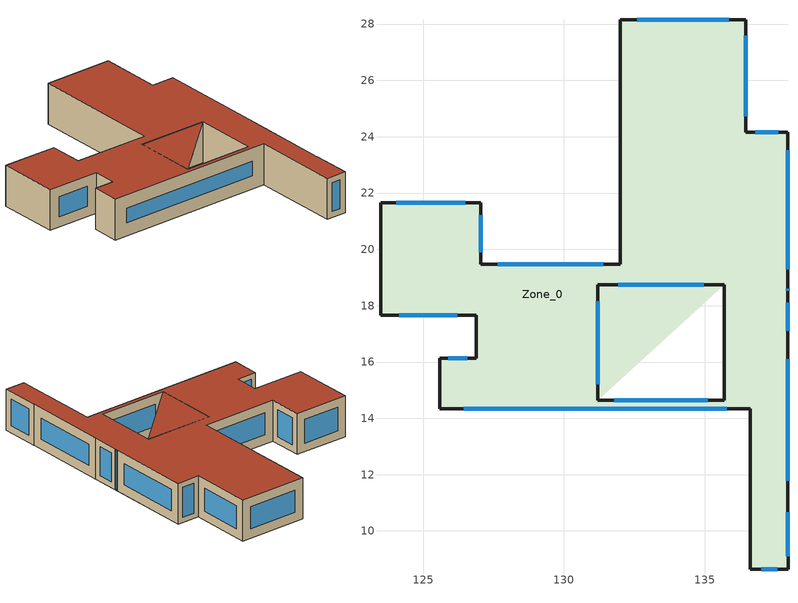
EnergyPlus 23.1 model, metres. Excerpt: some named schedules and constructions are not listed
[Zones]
Zone_0
 floor outside (90.1-2019 Nonresidential CZ 0 Exterior Floor (Mass)): 137.96,8.64 136.62,8.64 136.62,14.34 135.7,14.34 135.7,14.63 131.19,14.63 135.7,18.74 135.7,14.34 125.59,14.34 125.59,16.13 126.88,16.13 126.88,17.65 123.49,17.65 123.49,21.66 127.04,21.66 127.04,19.46 132.01,19.46 132.01,28.15 136.45,28.15 136.46,24.15 137.95,24.15 137.95,16.72 137.94,16.72 137.94,11.14 137.95,11.14 z12.64
 wall outside (90.1-2019 Nonresidential CZ 0 Exterior Wall (Mass)): 137.94,11.14 137.94,16.72 / 137.95,16.72 137.95,18.48 137.95,18.66 137.95,24.15 136.46,24.15 136.45,28.15 132.01,28.15 132.01,19.46 127.04,19.46 127.04,21.66 123.49,21.66 123.49,17.65 126.88,17.65 126.88,16.13 125.59,16.13 125.59,14.34 136.62,14.34 136.62,8.64 137.96,8.64 137.95,11.14 / 131.19,18.74 135.7,18.74 135.7,14.63 131.19,14.63 131.19,18.74 z12.64:15.26
 window (DoublePaneClr): 137.96,9.11 137.95,10.67 z13.11:14.79; 137.94,11.78 137.94,16.09 z13.28:14.63; 137.95,17.11 137.95,18.1 / 137.01,8.64 137.57,8.64 z13.03:14.88; 137.95,18.53 137.95,18.61 z12.69:15.21; 137.95,19.29 137.95,23.52 z13.27:14.63; 137.61,24.15 136.8,24.15 z12.99:14.92; 136.45,24.73 136.45,27.58 z13.22:14.69; 135.86,28.15 132.6,28.15 / 135.1,14.63 131.79,14.63 z13.24:14.67; 131.39,19.46 127.65,19.46 z13.26:14.65; 127.04,19.9 127.04,21.22 z13.08:14.83; 126.49,21.66 124.04,21.66 z13.19:14.71; 124.15,17.65 126.22,17.65 z13.31:14.6; 126.58,16.13 125.9,16.13 z12.95:14.95; 126.44,14.34 135.78,14.34 z13.49:14.42; 131.92,18.74 134.97,18.74 z13.37:14.53; 131.19,15.21 131.19,18.16 z13.22:14.68
 roof outside (90.1-2019 Nonresidential CZ 0 Exterior Roof (Mass)): 137.96,8.64 137.95,11.14 137.94,11.14 137.94,16.72 137.95,16.72 137.95,24.15 136.46,24.15 136.45,28.15 132.01,28.15 132.01,19.46 127.04,19.46 127.04,21.66 123.49,21.66 123.49,17.65 126.88,17.65 126.88,16.13 125.59,16.13 125.59,14.34 131.19,14.34 131.19,14.63 135.7,14.63 135.7,18.74 131.19,14.63 131.19,14.34 136.62,14.34 136.62,8.64 z15.26
[Schedule:Day:Hourly]
75ec4b0a-24dc-4ac2-a103-f0e0a6c57565: Fraction, 1, 1, 1, 0, 0, 0, 1, 1, 1, 1, 1, 0, 0, 0, 0, 0, 0, 0, 1, 1, 1, 1, 1, 1
cf2e73bf-f1de-4712-8122-db40299147c0: Fraction, 1, 1, 1, 0, 0, 0, 1, 1, 1, 1, 0, 0, 0, 0, 0, 0, 0, 0, 0, 1, 1, 1, 1, 1
abb29aed-495a-4705-91f1-3a8a4e6eaa33: Fraction, 1, 1, 1, 1, 1, 0, 0, 1, 1, 1, 1, 1, 1, 1, 1, 1, 1, 1, 1, 1, 1, 1, 1, 1
12baeba1-0667-4454-9826-5bab16f5419d: Fraction, 1, 1, 1, 1, 1, 1, 1, 1, 1, 1, 1, 1, 0, 1, 0, 0, 0, 0, 1, 1, 1, 1, 1, 1
17a6f6de-60d5-407a-b38c-222811e372f2: Fraction, 1, 1, 1, 1, 1, 0, 0, 0, 1, 1, 1, 0, 0, 0, 0, 0, 1, 1, 1, 1, 1, 1, 1, 1
839f8ba5-6ea3-4700-b89f-c7b4204c58a8: Fraction, 1, 1, 1, 1, 1, 1, 1, 1, 1, 0, 1, 0, 0, 0, 1, 0, 1, 1, 1, 1, 1, 1, 1, 1
98e20fd5-ec77-4a29-ab28-b67d060ee3ae: Fraction, 1, 1, 1, 1, 0, 1, 0, 1, 1, 1, 0, 0, 0, 1, 0, 0, 0, 1, 1, 1, 0, 0, 0, 0
ad286d7e-cf2d-4cb6-850b-da9794831c3c: Fraction, 0, 0, 1, 1, 0, 0, 0, 0, 1, 1, 1, 1, 1, 1, 1, 1, 1, 1, 1, 1, 1, 1, 1, 1
2804bb82-cf93-4438-b717-2d0e743d5c3d: Fraction, 1, 1, 1, 1, 1, 0, 1, 0, 1, 1, 1, 0, 0, 0, 0, 0, 1, 1, 1, 0, 0, 0, 0, 0
f3711ebd-20ee-47a3-a120-ae99c3915cda: Fraction, 0, 0, 0, 1, 1, 0, 0, 0, 1, 1, 1, 1, 1, 1, 1, 1, 1, 1, 1, 1, 1, 1, 1, 1
f8552814-95fb-4faf-bf3e-4dc852836b2e: Fraction, 1, 1, 1, 1, 0, 1, 0, 0, 0, 1, 1, 1, 0, 1, 1, 1, 1, 1, 1, 1, 1, 1, 1, 1
ea193628-ee63-4e7d-a4ef-ba010a4590a8: Fraction, 1, 1, 1, 0, 1, 1, 1, 1, 1, 1, 1, 0, 0, 1, 0, 0, 1, 0, 1, 1, 1, 1, 1, 1
9ff5b696-66d5-46f9-911d-e197730c718c: Fraction, 1, 1, 1, 1, 1, 1, 1, 1, 1, 1, 1, 0, 0, 1, 1, 1, 1, 1, 1, 1, 1, 1, 1, 0
6386544d-eb41-4799-a931-655595351d69: Fraction, 0, 1, 0, 0, 0, 0, 0, 0, 1, 1, 1, 0, 0, 0, 0, 0, 1, 1, 1, 1, 1, 1, 1, 1
a68df781-c898-4715-82ee-9973033a5855: Fraction, 1, 0, 0, 0, 0, 0, 0, 0, 1, 1, 0, 1, 1, 1, 0, 1, 1, 1, 1, 1, 0, 0, 0, 0
d29e0949-a8fd-42c1-9b1f-2bcca3f55f47: Fraction, 0, 0, 0, 1, 0, 1, 1, 1, 1, 1, 1, 1, 0, 0, 0, 0, 1, 0, 1, 1, 1, 1, 1, 1
f9368dbf-2435-47ef-9207-f03126fc2f0d: Fraction, 1, 1, 1, 1, 1, 1, 0, 0, 1, 1, 1, 0, 0, 1, 1, 1, 1, 1, 1, 1, 1, 1, 1, 1
eee479db-0118-4deb-9d6b-929e90944d5c: Fraction, 1, 0, 0, 0, 0, 0, 1, 0, 0, 0, 0, 1, 1, 1, 1, 1, 1, 1, 1, 1, 1, 1, 1, 1
891d6362-1ea2-4d24-a009-0760a7f21d88: Fraction, 1, 1, 1, 0, 1, 0, 0, 1, 1, 1, 1, 0, 1, 0, 0, 0, 0, 0, 0, 1, 1, 1, 1, 1
3a91f24a-5f68-4922-9edd-508e48ccae29: Fraction, 1, 1, 1, 0, 0, 0, 1, 1, 1, 1, 1, 1, 0, 0, 0, 0, 1, 1, 1, 1, 1, 1, 1, 1
b0f97bc9-d42f-4552-b32d-09ce4b61c4b7: Fraction, 1, 0, 0, 0, 0, 1, 0, 0, 1, 1, 1, 0, 0, 0, 0, 0, 0, 0, 0, 1, 1, 1, 1, 1
513a59b9-3847-41fb-ae73-178a964f97f1: Fraction, 1, 1, 0, 0, 0, 1, 1, 0, 1, 1, 0, 0, 0, 0, 0, 0, 0, 0, 0, 0, 1, 1, 1, 1
11dce33a-7dde-4a94-8c0e-b8d0768890a9: Fraction, 1, 1, 1, 1, 1, 1, 1, 0, 1, 1, 0, 0, 0, 0, 0, 0, 1, 0, 0, 0, 0, 0, 1, 1
cc7916bc-db8c-4281-8e08-35af3ecc6f88: Fraction, 1, 1, 1, 1, 1, 1, 1, 1, 1, 0, 1, 0, 0, 0, 1, 1, 1, 1, 1, 1, 1, 1, 0, 0
353cba36-d3a3-4713-87cc-aa976bb6bc1b: Fraction, 0, 0, 0, 0, 0, 0, 0, 0, 0, 1, 0, 1, 1, 0, 1, 1, 1, 1, 1, 0, 1, 1, 1, 0
203f3650-2c39-47c1-b070-4d0d170db42a: Fraction, 0, 0, 0, 0, 0, 0, 0, 0, 1, 1, 1, 0, 0, 0, 1, 1, 0, 0, 1, 1, 1, 1, 1, 0
aa15c890-87b4-4e87-a6e1-f0855e0f8342: Fraction, 1, 1, 1, 1, 1, 1, 1, 1, 1, 1, 0, 1, 0, 0, 0, 1, 1, 1, 1, 1, 1, 1, 1, 1
463a59ec-8c1e-4717-b5b9-6d96e3aaf57c: Fraction, 1, 0, 0, 0, 0, 0, 0, 0, 0, 1, 0, 0, 0, 0, 0, 1, 1, 1, 1, 0, 1, 0, 0, 0
5e69269b-5af9-43bf-8c07-ad1c1ed0810b: Fraction, 1, 1, 1, 1, 0, 0, 0, 0, 0, 0, 0, 1, 1, 1, 1, 1, 1, 1, 0, 1, 1, 1, 1, 1
29320d22-cba8-4089-819f-c5d4d43fa96a: Fraction, 1, 0, 1, 1, 0, 1, 1, 0, 1, 1, 0, 0, 0, 1, 1, 0, 1, 1, 1, 1, 1, 1, 1, 1
adfe1933-65bc-4465-b5b6-b2480e6df779: Fraction, 1, 1, 1, 1, 0, 0, 0, 0, 1, 1, 0, 0, 1, 1, 1, 1, 1, 1, 1, 1, 1, 1, 1, 1
a1ae5c14-8bdd-4a1a-a4de-d8a3f16a8261: Fraction, 1, 1, 1, 1, 1, 0, 1, 1, 1, 0, 1, 0, 0, 0, 0, 0, 1, 1, 1, 1, 1, 1, 1, 0
239bfcbd-ae48-45dc-b1e7-1cf5ed21ce2c: Fraction, 0, 0, 0, 0, 0, 0, 0, 0, 1, 0, 0, 0, 0, 0, 0, 0, 1, 1, 1, 1, 1, 1, 1, 1
9fb9e60d-b04a-4eb7-ae36-549b63521ea5: Fraction, 1, 1, 1, 1, 1, 1, 1, 1, 1, 0, 0, 0, 0, 0, 0, 1, 1, 1, 1, 1, 1, 1, 1, 1
5d3e0aeb-8186-4e1e-8625-4d2b086647ab: Fraction, 1, 0, 1, 1, 0, 0, 0, 0, 1, 0, 0, 0, 0, 0, 0, 0, 0, 0, 1, 1, 1, 1, 1, 1
5cfce20f-4b5a-4f8f-9e99-0c27e035ead2: Fraction, 1, 1, 0, 0, 0, 0, 0, 0, 1, 1, 1, 1, 1, 0, 1, 0, 0, 1, 1, 1, 1, 1, 1, 1
5caf8a2b-c64f-4e8a-a123-57e636d6520d: Fraction, 1, 1, 0, 0, 0, 0, 0, 0, 0, 0, 1, 1, 1, 1, 1, 1, 1, 1, 1, 1, 0, 1, 1, 1
1d6c9646-011f-4b87-830c-9f2e81eb894e: Fraction, 0, 0, 0, 0, 0, 1, 1, 1, 1, 1, 1, 0, 0, 0, 0, 0, 0, 1, 1, 1, 1, 1, 1, 1
95d5cc41-2e07-44f4-ae63-81b2ab534d86: Fraction, 1, 0, 0, 0, 0, 0, 0, 1, 1, 1, 1, 1, 1, 1, 1, 1, 0, 0, 0, 0, 0, 0, 0, 0
d87e7adf-db9b-40dc-8770-d5f13eed24d8: Fraction, 1, 0, 1, 1, 0, 1, 1, 1, 1, 1, 1, 1, 0, 1, 1, 1, 1, 1, 1, 1, 1, 1, 1, 1
8c32f261-35d3-48b4-adc0-1cf36df87938: Fraction, 1, 0, 0, 0, 0, 0, 0, 0, 0, 0, 1, 1, 1, 1, 1, 0, 0, 1, 1, 1, 1, 1, 1, 1
fe562275-099b-4251-968d-a5f9efec591f: Fraction, 0, 0, 0, 1, 0, 0, 0, 0, 1, 1, 0, 0, 0, 0, 0, 0, 0, 0, 1, 1, 1, 1, 1, 1
e594e22a-3b08-4b96-86c9-808c022b34eb: Fraction, 1, 0, 1, 1, 1, 1, 1, 1, 1, 1, 0, 1, 1, 1, 0, 0, 0, 0, 0, 1, 1, 1, 1, 0
46e82d33-941c-4582-934f-bdd72f7035ec: Fraction, 0, 0, 0, 0, 0, 1, 0, 0, 0, 1, 1, 1, 1, 0, 0, 1, 1, 1, 1, 1, 1, 1, 1, 0
91aabb77-215b-4820-913d-1a8fc7472e1a: Fraction, 0, 0, 0, 0, 0, 0, 1, 1, 1, 1, 1, 0, 0, 0, 0, 0, 0, 1, 1, 1, 1, 1, 1, 1
4b9158e0-831f-42d8-b00e-819baced24e7: Fraction, 1, 0, 0, 0, 0, 0, 0, 1, 1, 1, 1, 0, 0, 0, 0, 1, 1, 1, 1, 1, 1, 1, 1, 1
f316293b-0c08-40d4-92af-08044d437992: Fraction, 1, 1, 0, 0, 0, 0, 0, 1, 1, 1, 0, 0, 0, 0, 1, 1, 1, 1, 1, 1, 1, 1, 1, 1
e6a37407-86d4-4cb0-9234-5dc3a84775c9: Fraction, 0, 0, 0, 0, 0, 0, 0, 1, 1, 0, 0, 0, 1, 1, 1, 1, 1, 1, 1, 1, 1, 1, 1, 1
8c39507f-33a6-4ff8-9f03-dbaed596b649: Fraction, 0, 0, 0, 0, 0, 0, 0, 0, 1, 0, 0, 1, 1, 1, 0, 0, 1, 1, 1, 1, 1, 1, 1, 1
b38128e5-a12c-4a58-9dde-fba743cebed9: Fraction, 1, 1, 1, 0, 0, 0, 1, 1, 1, 0, 0, 0, 0, 0, 0, 0, 0, 0, 1, 1, 1, 1, 1, 1
ae17bf7a-8927-4f96-a92c-3781f31dfd8a: Fraction, 1, 1, 1, 1, 1, 1, 1, 0, 0, 0, 0, 1, 1, 1, 1, 1, 1, 1, 1, 1, 1, 1, 1, 0
fe6554ca-8628-4ccb-8b54-dd986811f2d1: Fraction, 0, 0, 0, 0, 0, 0, 0, 0, 1, 1, 1, 0, 0, 0, 0, 1, 1, 1, 0, 0, 0, 0, 0, 0
8ea2afa5-08b3-467e-b250-d4827c804e76: Fraction, 0, 0, 0, 0, 0, 0, 0, 0, 0, 0, 0, 0, 0, 0, 0, 1, 1, 1, 1, 0, 0, 0, 1, 0
c4e88e66-9f75-4da0-a6ac-0b33e877d0be: Fraction, 0, 0, 0, 0, 0, 0, 0, 0, 1, 1, 0, 0, 1, 0, 1, 1, 1, 1, 1, 1, 1, 1, 1, 0
bab81914-34e8-4ddd-aefc-6cd734d028f3: Fraction, 0, 0, 0, 0, 0, 0, 0, 1, 1, 1, 0, 1, 1, 1, 1, 1, 1, 1, 1, 0, 0, 0, 0, 0
9b2fd4d4-d846-415c-a825-30a781462de6: Fraction, 0, 0, 0, 0, 0, 1, 1, 1, 1, 1, 0, 0, 0, 0, 0, 0, 0, 1, 1, 1, 1, 1, 1, 1
5b1716bf-181d-41a3-9f7b-ef80271b80e1: Fraction, 0, 0, 0, 0, 0, 0, 0, 0, 0, 0, 1, 1, 1, 1, 1, 1, 0, 1, 1, 1, 1, 1, 1, 1
6258f966-8523-4853-adef-4dee850f0adb: Fraction, 0, 0, 0, 0, 0, 0, 0, 0, 0, 0, 0, 0, 1, 1, 1, 1, 1, 1, 1, 1, 1, 0, 0, 0
73f93269-daba-4ebc-b955-d1fd76d945a4: Fraction, 0, 0, 0, 0, 0, 0, 0, 1, 1, 1, 0, 0, 0, 0, 0, 0, 0, 1, 1, 1, 1, 0, 0, 0
e763b29b-bf6e-4e1d-9d0d-a4cabea98756: Fraction, 0, 0, 0, 0, 0, 0, 0, 0, 1, 1, 0, 0, 0, 0, 1, 0, 0, 0, 0, 0, 0, 0, 0, 0
467dd736-25d9-4ff8-aedc-13087581dd97: Fraction, 0, 0, 0, 0, 0, 0, 0, 0, 0, 1, 1, 1, 1, 0, 1, 1, 1, 1, 1, 1, 1, 1, 1, 1
c55556ba-24e7-4d37-a9c1-061d3742c7f1: Fraction, 0, 0, 0, 0, 0, 0, 0, 0, 1, 0, 0, 0, 0, 0, 0, 0, 0, 1, 0, 0, 0, 0, 0, 0
af922f35-e0a1-4a27-84ea-d0b4e065dbe1: Fraction, 0, 0, 0, 0, 0, 0, 0, 0, 1, 1, 0, 0, 0, 0, 0, 0, 1, 1, 1, 1, 1, 1, 0, 0
c7cb1aeb-54ff-4a8e-84d2-727d32ad7ea7: Fraction, 0, 0, 0, 0, 0, 0, 0, 1, 1, 1, 0, 0, 0, 1, 1, 1, 1, 0, 0, 0, 0, 0, 0, 0
c123f562-3212-4e5b-b5e8-717f03e186c3: Fraction, 0, 0, 0, 0, 0, 0, 0, 0, 1, 1, 0, 0, 0, 0, 0, 0, 0, 1, 1, 1, 1, 1, 1, 0
2402ecfe-94b4-47b4-b03e-b079a797f2cc: Fraction, 0, 0, 0, 0, 1, 0, 0, 1, 1, 1, 1, 0, 0, 0, 0, 0, 1, 1, 1, 1, 1, 1, 1, 1
721af8e3-e3dd-4a62-bebc-bcd04a2a32d3: Fraction, 1, 1, 1, 1, 1, 0, 0, 0, 1, 1, 1, 1, 1, 0, 1, 1, 1, 1, 1, 1, 1, 1, 1, 1
b0220bd1-ae1f-441f-85d8-43b9a3f9bf12: Fraction, 0, 0, 0, 0, 0, 0, 0, 0, 1, 1, 0, 0, 0, 0, 1, 1, 1, 1, 1, 1, 1, 1, 1, 1
4db6a0d2-96ca-40a1-a261-a9c12359bfe1: Fraction, 1, 1, 1, 1, 1, 1, 1, 0, 1, 1, 1, 1, 1, 0, 1, 1, 1, 1, 1, 1, 1, 1, 0, 0
a40d9d45-fe5e-4f79-952c-2cdd2428da93: Fraction, 0, 0, 0, 0, 0, 0, 0, 0, 1, 1, 1, 0, 1, 1, 1, 1, 1, 1, 1, 1, 1, 0, 0, 0
707e449d-a96c-4640-91ee-fdb99aca6005: Fraction, 0, 0, 0, 0, 0, 0, 0, 0, 1, 1, 1, 1, 0, 0, 0, 1, 1, 1, 1, 1, 1, 1, 0, 0
171b5ebe-801c-4f6d-a3d7-dc92ed8fdb8d: Fraction, 0, 0, 0, 0, 0, 0, 0, 0, 0, 1, 1, 1, 0, 0, 1, 1, 1, 1, 1, 0, 0, 0, 0, 0
50aa25b0-5642-49e6-9fda-a143be1ea998: Fraction, 0, 0, 0, 0, 0, 0, 0, 0, 1, 0, 1, 1, 0, 0, 0, 0, 0, 0, 0, 0, 0, 0, 0, 0
38c63bfb-621c-4173-89bb-438616ffccac: Fraction, 0, 0, 0, 0, 0, 0, 0, 0, 1, 1, 0, 1, 1, 1, 1, 1, 1, 1, 0, 0, 0, 0, 0, 0
a116b3bb-240f-4614-b137-b812d90a09a3: Fraction, 0, 0, 0, 0, 0, 0, 0, 0, 0, 1, 1, 1, 1, 0, 1, 1, 1, 1, 0, 0, 0, 0, 0, 0
c17eae3d-c4f2-42d2-afe3-8a47478f2633: Fraction, 0, 0, 0, 0, 0, 0, 0, 0, 0, 1, 1, 1, 0, 1, 1, 1, 1, 1, 1, 1, 1, 1, 1, 0
862286db-472f-4d0f-9267-c752abee69ef: Fraction, 0, 0, 0, 0, 0, 0, 0, 0, 0, 1, 1, 1, 0, 0, 0, 0, 1, 0, 0, 0, 0, 0, 0, 0
a8ce2460-a807-4254-a3fd-f622ca65d6b1: Fraction, 0, 0, 0, 0, 0, 0, 0, 0, 1, 1, 0, 0, 1, 1, 1, 1, 0, 0, 0, 0, 0, 0, 0, 0
7f3b4c83-f614-4fbc-a50e-f4f361623d3b: Fraction, 0, 0, 0, 0, 0, 0, 0, 0, 1, 1, 1, 1, 0, 0, 0, 0, 0, 0, 0, 0, 0, 0, 0, 0
af109099-3b5a-4e3a-8ded-8545fdd1c99d: Fraction, 0, 0, 0, 0, 0, 0, 0, 0, 1, 1, 1, 1, 1, 1, 1, 0, 0, 0, 0, 0, 0, 0, 0, 0
f1e3db6a-a0ef-40b8-abd5-b55dff7eb1fd: Fraction, 0, 0, 0, 0, 0, 0, 0, 0, 0, 0, 0, 0, 0, 0, 0, 1, 1, 1, 0, 0, 0, 0, 0, 0
c83eb53a-b2bc-4153-ac7c-1f3fba6df8c8: Fraction, 0, 0, 0, 0, 0, 0, 0, 0, 1, 0, 0, 0, 0, 0, 0, 0, 0, 0, 0, 0, 0, 0, 0, 0
900d1e06-11c2-4448-89f8-e91c613a007b: Fraction, 0, 0, 0, 0, 0, 0, 0, 0, 0, 1, 1, 1, 1, 1, 1, 1, 0, 0, 1, 1, 1, 1, 0, 0
acc4b0a4-c586-4c4d-b2dd-c4c3f9f207f3: Fraction, 0, 0, 0, 0, 0, 0, 0, 1, 1, 1, 0, 0, 0, 0, 0, 0, 0, 1, 1, 1, 1, 1, 1, 1
34d14f7a-b916-41d6-adb4-6f1575ce9a44: Fraction, 1, 0, 0, 0, 0, 0, 0, 0, 1, 1, 0, 1, 0, 0, 0, 1, 1, 1, 1, 1, 1, 1, 1, 0
93a59cca-1fca-4aae-aac6-867199233573: Fraction, 0, 0, 0, 0, 0, 0, 0, 0, 1, 1, 1, 0, 0, 0, 1, 1, 1, 0, 0, 0, 0, 0, 0, 0
d1c9bc75-c058-45c0-a544-76fb4feea33c: Fraction, 0, 0, 0, 0, 0, 0, 0, 0, 1, 1, 0, 0, 0, 0, 0, 0, 0, 0, 1, 1, 1, 1, 0, 0
74945d1f-06a4-4268-8a68-b03d2f7a42bb: Fraction, 0, 0, 0, 0, 0, 0, 0, 0, 1, 1, 0, 1, 1, 1, 0, 0, 0, 0, 0, 0, 0, 0, 0, 0
a9f7f320-338d-4e6c-8bf6-eb12e8f50895: Fraction, 0, 0, 0, 0, 0, 0, 0, 0, 1, 1, 1, 0, 0, 1, 1, 1, 1, 1, 1, 1, 0, 0, 0, 0
f3a633aa-f84f-466f-b1f1-74b93fcda673: Fraction, 0, 0, 0, 0, 0, 0, 0, 0, 1, 1, 0, 0, 0, 0, 1, 1, 0, 1, 1, 1, 1, 0, 0, 0
0a520e93-22f5-4584-8d1d-d5505498a18d: Fraction, 0, 0, 0, 0, 0, 0, 0, 0, 0, 1, 0, 0, 0, 0, 0, 0, 0, 1, 1, 1, 1, 1, 0, 0
4e5c9730-a45a-433e-b500-a79c2109b913: Fraction, 0, 0, 0, 0, 0, 0, 0, 0, 1, 1, 0, 0, 0, 1, 0, 0, 1, 1, 0, 0, 0, 0, 0, 0
bd02d315-dcd0-4845-be8b-5223ffb6df37: Fraction, 0, 0, 0, 0, 0, 0, 0, 0, 0, 1, 1, 1, 1, 0, 1, 1, 1, 1, 1, 1, 1, 0, 0, 0
2f419156-0514-4ab8-85fa-0776184a07d2: Fraction, 0, 0, 0, 0, 0, 0, 0, 0, 1, 1, 1, 0, 0, 0, 0, 1, 1, 1, 1, 1, 1, 1, 1, 1
93cd28ee-7434-4d9e-a5b9-5950b4f27840: Fraction, 1, 0, 0, 0, 0, 0, 0, 1, 1, 1, 0, 0, 0, 0, 1, 1, 1, 1, 1, 1, 0, 0, 0, 1
d9288765-6eec-4f12-a8e9-528d922dcb2e: Fraction, 1, 1, 1, 1, 1, 1, 1, 1, 1, 1, 1, 0, 0, 1, 1, 0, 1, 1, 1, 1, 1, 1, 1, 1
8d7a03b9-8e40-417e-b178-7f101652e5b2: Fraction, 1, 1, 1, 1, 1, 1, 1, 1, 1, 1, 1, 0, 0, 0, 0, 1, 1, 1, 1, 1, 1, 1, 1, 1
ca6925f6-5c5c-4ac6-b935-d455f66a94cd: Fraction, 1, 1, 1, 1, 1, 1, 1, 1, 1, 1, 1, 0, 1, 1, 1, 1, 1, 1, 1, 1, 1, 1, 1, 1
b599c4b4-34f6-44c7-86da-6ef2a1616342: Fraction, 1, 1, 1, 1, 0, 1, 1, 1, 1, 1, 1, 0, 0, 0, 1, 1, 1, 1, 1, 1, 1, 1, 1, 1
1273d4e8-8015-4a9d-80e0-d040d6bbee92: Fraction, 1, 1, 1, 1, 0, 1, 1, 1, 1, 1, 1, 0, 0, 0, 1, 0, 0, 0, 1, 1, 0, 0, 0, 0
95012aa8-3333-4b32-a3cc-4de977a8940e: Fraction, 0, 0, 0, 0, 0, 0, 0, 0, 0, 0, 0, 0, 0, 0, 0, 0, 0, 0, 0, 0, 0, 0, 0, 0
5563af15-18f1-47b5-9951-a78146bc41c7: Fraction, 0, 0, 0, 1, 0, 0, 0, 0, 1, 0, 0, 0, 0, 0, 0, 0, 0, 0, 0, 0, 0, 0, 0, 0
eb96f4fc-6bec-4c9a-96e9-f10a2b937ee5: Fraction, 0, 0, 0, 0, 0, 0, 0, 0, 0, 1, 1, 1, 0, 0, 1, 1, 0, 0, 0, 0, 0, 0, 0, 0
e62fcf05-bc2b-4ad6-a36e-3b90333e5145: Fraction, 0, 0, 0, 0, 0, 0, 0, 0, 0, 1, 1, 0, 0, 1, 0, 1, 0, 0, 1, 0, 1, 1, 0, 1
2308900b-6c99-4183-8ff6-e51b2ba5e515: Fraction, 1, 0, 0, 0, 0, 0, 0, 0, 0, 0, 0, 0, 0, 1, 1, 1, 1, 1, 1, 1, 0, 0, 0, 0
04f4fe2c-506c-40cf-b1bb-edc92b2bab27: Fraction, 0, 0, 0, 0, 0, 0, 0, 0, 0, 0, 0, 0, 1, 1, 1, 1, 1, 1, 1, 0, 0, 0, 0, 0
046bab3e-654a-4591-8745-daee590c86ba: Fraction, 0, 0, 0, 0, 0, 0, 0, 0, 0, 0, 0, 0, 0, 0, 1, 0, 0, 0, 1, 0, 0, 0, 0, 0
b9e90960-8f2b-41d5-9752-42b5ee517533: Fraction, 0, 0, 0, 0, 0, 0, 0, 0, 0, 1, 1, 1, 1, 1, 1, 1, 1, 1, 1, 1, 0, 0, 0, 0
4e73ec66-2a0b-4959-acf2-1b4a454661f5: Fraction, 0, 0, 0, 0, 0, 0, 0, 0, 1, 1, 1, 1, 0, 0, 0, 0, 1, 1, 1, 1, 1, 1, 0, 1
c29965d3-b159-48b6-96b6-c6148f016c84: Fraction, 0, 0, 0, 0, 0, 0, 0, 0, 0, 0, 1, 0, 0, 0, 0, 1, 1, 1, 1, 1, 0, 0, 0, 1
3bff24ef-64f2-4de7-a03b-d7f5843ff033: Fraction, 0, 0, 0, 0, 0, 0, 0, 0, 0, 1, 1, 1, 1, 0, 0, 0, 0, 0, 0, 0, 0, 0, 0, 0
6b519921-2569-4c9f-bd6d-ea0b94186af9: Fraction, 0, 0, 0, 0, 0, 0, 0, 0, 0, 0, 1, 1, 1, 1, 1, 1, 1, 0, 1, 0, 0, 0, 0, 0
7614f939-5041-4a07-977c-f9116da5cbc9: Fraction, 0, 0, 0, 0, 0, 0, 0, 0, 1, 1, 1, 1, 0, 1, 0, 1, 0, 0, 0, 0, 1, 0, 0, 0
5dbee988-9168-4de7-8b3f-76c8d2b5d5f3: Fraction, 0, 0, 0, 0, 0, 0, 0, 0, 1, 1, 1, 1, 0, 1, 1, 1, 1, 1, 1, 1, 1, 0, 0, 0
1676533c-0f33-4902-a4c8-330657b57c97: Fraction, 0, 0, 0, 0, 0, 0, 0, 0, 1, 1, 1, 0, 1, 0, 0, 1, 1, 1, 1, 1, 1, 1, 1, 0
9b9b0a3e-80c7-4d86-9910-6e57ae3a59c0: Fraction, 0, 0, 1, 1, 0, 0, 1, 0, 1, 1, 1, 1, 0, 1, 1, 1, 1, 1, 1, 1, 1, 1, 1, 1
8bbbcc42-0e9f-421e-bd91-e60935f42508: Fraction, 1, 1, 0, 1, 1, 1, 0, 1, 1, 1, 1, 1, 1, 0, 0, 1, 1, 1, 1, 1, 1, 1, 1, 1
524f5a45-bdb3-4824-b9ed-08a7e30e8521: Fraction, 1, 1, 1, 1, 1, 1, 1, 1, 1, 1, 1, 0, 0, 0, 0, 0, 1, 1, 1, 1, 1, 1, 0, 1
1ab10b4b-f984-4963-9331-8c4d30db1c2d: Fraction, 0, 0, 1, 1, 0, 1, 1, 0, 1, 1, 1, 0, 0, 0, 0, 1, 1, 1, 1, 1, 1, 1, 1, 1
4ecfaead-8de6-4bda-8e89-f0058d5f0d0e: Fraction, 1, 0, 1, 0, 0, 0, 0, 0, 1, 1, 1, 0, 0, 0, 0, 0, 1, 1, 1, 1, 1, 1, 1, 1
c0ff571f-0104-45c1-a290-e3d08bfea3af: Fraction, 1, 0, 0, 0, 0, 0, 0, 0, 1, 1, 1, 1, 0, 0, 0, 0, 1, 1, 1, 1, 1, 1, 1, 1
d3b457b6-98d5-4410-9f85-ea4af5e40fd1: Fraction, 1, 1, 1, 0, 0, 1, 1, 0, 1, 1, 1, 0, 0, 0, 0, 0, 1, 1, 1, 1, 1, 1, 1, 1
af574cab-18cb-4fa5-a31a-27d4ae13062d: Fraction, 1, 0, 0, 0, 0, 1, 1, 0, 1, 1, 1, 1, 1, 1, 1, 1, 1, 1, 1, 1, 1, 1, 0, 0
[Schedule:Year]
CoolAvail_Zone_0: Fraction, CoolAvail_Zone_0_0, 1, 1, 1, 7, CoolAvail_Zone_0_1, 1, 8, 1, 14, CoolAvail_Zone_0_2, 1, 15, 1, 21, CoolAvail_Zone_0_3, 1, 22, 1, 28, CoolAvail_Zone_0_4, 1, 29, 2, 4, CoolAvail_Zone_0_5, 2, 5, 2, 11, CoolAvail_Zone_0_6, 2, 12, 2, 18, CoolAvail_Zone_0_7, 2, 19, 2, 25, CoolAvail_Zone_0_8, 2, 26, 3, 4, CoolAvail_Zone_0_9, 3, 5, 3, 11, CoolAvail_Zone_0_10, 3, 12, 3, 18, CoolAvail_Zone_0_11, 3, 19, 3, 25, CoolAvail_Zone_0_12, 3, 26, 4, 1, CoolAvail_Zone_0_13, 4, 2, 4, 8, CoolAvail_Zone_0_14, 4, 9, 4, 15, CoolAvail_Zone_0_15, 4, 16, 4, 22, CoolAvail_Zone_0_16, 4, 23, 4, 29, CoolAvail_Zone_0_17, 4, 30, 5, 6, CoolAvail_Zone_0_18, 5, 7, 5, 13, CoolAvail_Zone_0_19, 5, 14, 5, 20, CoolAvail_Zone_0_20, 5, 21, 5, 27, CoolAvail_Zone_0_21, 5, 28, 6, 3, CoolAvail_Zone_0_22, 6, 4, 6, 10, CoolAvail_Zone_0_23, 6, 11, 6, 17, CoolAvail_Zone_0_24, 6, 18, 6, 24, CoolAvail_Zone_0_25, 6, 25, 7, 1, CoolAvail_Zone_0_26, 7, 2, 7, 8, CoolAvail_Zone_0_27, 7, 9, 7, 15, CoolAvail_Zone_0_28, 7, 16, 7, 22, CoolAvail_Zone_0_29, 7, 23, 7, 29, CoolAvail_Zone_0_30, 7, 30, 8, 5, CoolAvail_Zone_0_31, 8, 6, 8, 12, CoolAvail_Zone_0_32, 8, 13, 8, 19, CoolAvail_Zone_0_33, 8, 20, 8, 26, CoolAvail_Zone_0_34, 8, 27, 9, 2, CoolAvail_Zone_0_35, 9, 3, 9, 9, CoolAvail_Zone_0_36, 9, 10, 9, 16, CoolAvail_Zone_0_37, 9, 17, 9, 23, CoolAvail_Zone_0_38, 9, 24, 9, 30, CoolAvail_Zone_0_39, 10, 1, 10, 7, CoolAvail_Zone_0_40, 10, 8, 10, 14, CoolAvail_Zone_0_41, 10, 15, 10, 21, CoolAvail_Zone_0_42, 10, 22, 10, 28, CoolAvail_Zone_0_43, 10, 29, 11, 4, CoolAvail_Zone_0_44, 11, 5, 11, 11, CoolAvail_Zone_0_45, 11, 12, 11, 18, CoolAvail_Zone_0_46, 11, 19, 11, 25, CoolAvail_Zone_0_47, 11, 26, 12, 2, CoolAvail_Zone_0_48, 12, 3, 12, 9, CoolAvail_Zone_0_49, 12, 10, 12, 16, CoolAvail_Zone_0_50, 12, 17, 12, 23, CoolAvail_Zone_0_51, 12, 24, 12, 30, CoolAvail_Zone_0_52, 12, 31, 12, 31
[Schedule:Week:Daily]
ApartmentMidRise LTG_APT_SCH_20; ApartmentMidRise LTG_APT_SCH_21; ApartmentMidRise LTG_APT_SCH_22; ApartmentMidRise LTG_APT_SCH_23; ApartmentMidRise LTG_APT_SCH_24; ApartmentMidRise LTG_APT_SCH_25; ApartmentMidRise LTG_APT_SCH_26; ApartmentMidRise LTG_APT_SCH_27; ApartmentMidRise LTG_APT_SCH_28; ApartmentMidRise LTG_APT_SCH_29; ApartmentMidRise LTG_APT_SCH_30; ApartmentMidRise LTG_APT_SCH_31; ApartmentMidRise LTG_APT_SCH_32; ApartmentMidRise LTG_APT_SCH_33; ApartmentMidRise LTG_APT_SCH_34; ApartmentMidRise LTG_APT_SCH_35; ApartmentMidRise LTG_APT_SCH_36; ApartmentMidRise LTG_APT_SCH_37; ApartmentMidRise LTG_APT_SCH_38; ApartmentMidRise LTG_APT_SCH_39; ApartmentMidRise LTG_APT_SCH_40; ApartmentMidRise LTG_APT_SCH_41; ApartmentMidRise LTG_APT_SCH_42; ApartmentMidRise LTG_APT_SCH_43; ApartmentMidRise LTG_APT_SCH_44; ApartmentMidRise LTG_APT_SCH_45; ApartmentMidRise LTG_APT_SCH_46; ApartmentMidRise LTG_APT_SCH_47; ApartmentMidRise LTG_APT_SCH_48; ApartmentMidRise LTG_APT_SCH_49; ApartmentMidRise LTG_APT_SCH_50; ApartmentMidRise LTG_APT_SCH_51; ApartmentMidRise LTG_APT_SCH_52: 19f61bd9-0ec3-48e3-83f9-aeca46be8bf7, 19f61bd9-0ec3-48e3-83f9-aeca46be8bf7, 19f61bd9-0ec3-48e3-83f9-aeca46be8bf7, 19f61bd9-0ec3-48e3-83f9-aeca46be8bf7, 19f61bd9-0ec3-48e3-83f9-aeca46be8bf7, 19f61bd9-0ec3-48e3-83f9-aeca46be8bf7, 19f61bd9-0ec3-48e3-83f9-aeca46be8bf7, 19f61bd9-0ec3-48e3-83f9-aeca46be8bf7, 19f61bd9-0ec3-48e3-83f9-aeca46be8bf7, 19f61bd9-0ec3-48e3-83f9-aeca46be8bf7, 19f61bd9-0ec3-48e3-83f9-aeca46be8bf7, 19f61bd9-0ec3-48e3-83f9-aeca46be8bf7
CoolAvail_Zone_0_0: 8618f100-70c2-48df-87e0-fab351c34c6b, 5dcdb427-e9f7-4689-9180-3caf423e22ed, 81afa01e-09a0-48f0-80c4-d51ce1cab127, 3cd3efd9-c042-47ce-b340-cc821a576093, 1f0a6719-7bb2-40ba-813e-320f98ae352d, ba2ee583-8b1e-4da9-bea0-6898974df253, 926130ae-f225-4a34-92c9-1cb046bf1eec, 8618f100-70c2-48df-87e0-fab351c34c6b, 8618f100-70c2-48df-87e0-fab351c34c6b, 8618f100-70c2-48df-87e0-fab351c34c6b, 8618f100-70c2-48df-87e0-fab351c34c6b, 8618f100-70c2-48df-87e0-fab351c34c6b
CoolAvail_Zone_0_1: 19df4775-b0ea-4311-b4c7-9b47212df40c, a4de81bb-62dd-413f-b347-54048df0ec3b, 14815d8d-3afd-4f05-9184-e9a77283cc26, 33611082-0976-46d1-b902-5b496b6874f4, 253c2796-c64f-472f-b25c-3e1240d7e6a8, 8b90107e-4638-441a-9e95-5783319c763c, 02756fd2-63df-4c34-a473-0fff2fd6183c, 19df4775-b0ea-4311-b4c7-9b47212df40c, 19df4775-b0ea-4311-b4c7-9b47212df40c, 19df4775-b0ea-4311-b4c7-9b47212df40c, 19df4775-b0ea-4311-b4c7-9b47212df40c, 19df4775-b0ea-4311-b4c7-9b47212df40c
CoolAvail_Zone_0_2: 908a2c86-dd1e-4717-bf7e-8c26c4dd02b6, 10cddf50-3af0-41ed-9158-3e58b74c72fd, 253c2796-c64f-472f-b25c-3e1240d7e6a8, 0d1e05ee-c032-4751-bd17-35229dda24f7, 5dcdb427-e9f7-4689-9180-3caf423e22ed, aa80f693-747a-49d9-91b8-8ea95c56ce05, 87368852-f780-41ab-9086-c1382deee484, 908a2c86-dd1e-4717-bf7e-8c26c4dd02b6, 908a2c86-dd1e-4717-bf7e-8c26c4dd02b6, 908a2c86-dd1e-4717-bf7e-8c26c4dd02b6, 908a2c86-dd1e-4717-bf7e-8c26c4dd02b6, 908a2c86-dd1e-4717-bf7e-8c26c4dd02b6
CoolAvail_Zone_0_3: 77587a13-7089-4d45-ab40-5d45ae6bfd6d, 1d77efd4-25ae-47c1-adf6-4d311e70798c, 6671bfd2-5b98-40d8-9327-8cbcd87165f1, da6b72e5-e97a-4292-a2b7-513a6e8a3d11, 2596d5a2-b66d-4e24-9263-ea2e18f87898, 8618f100-70c2-48df-87e0-fab351c34c6b, f04ce753-6cfe-4115-82ff-bbb9d4f8620e, 77587a13-7089-4d45-ab40-5d45ae6bfd6d, 77587a13-7089-4d45-ab40-5d45ae6bfd6d, 77587a13-7089-4d45-ab40-5d45ae6bfd6d, 77587a13-7089-4d45-ab40-5d45ae6bfd6d, 77587a13-7089-4d45-ab40-5d45ae6bfd6d
CoolAvail_Zone_0_4: cecc4cf8-ca63-4d31-9b9c-6714284e592c, 3dd9e1e0-8daa-4f08-a023-9c19800cc0b2, 0a42ac73-97ca-4d90-9bbe-a0f31409f58c, f5b21968-f33b-499f-8c27-d37bb032ee17, aac78e26-21a9-4344-93f1-82c4f8052330, 7dc33dc8-4d07-41df-bb0f-79f8a1f0e58d, 3dd9e1e0-8daa-4f08-a023-9c19800cc0b2, cecc4cf8-ca63-4d31-9b9c-6714284e592c, cecc4cf8-ca63-4d31-9b9c-6714284e592c, cecc4cf8-ca63-4d31-9b9c-6714284e592c, cecc4cf8-ca63-4d31-9b9c-6714284e592c, cecc4cf8-ca63-4d31-9b9c-6714284e592c
CoolAvail_Zone_0_5: 173a3c5b-6f92-4ca6-9f0e-244ffac931a2, ffa688da-0411-44dd-9d70-72703ae6793f, 4a292ec0-405d-4173-9fe5-0a00ddd43b25, 4805e92b-9692-4833-b393-aed0ec1af40f, e297b3e2-62d7-4102-b660-d1e9a6a9a5d5, 2ec5f2f4-a667-483b-a77b-90ec7af7d53f, d9318bd6-45e4-4c6e-a6b2-45c7dccfe036, 173a3c5b-6f92-4ca6-9f0e-244ffac931a2, 173a3c5b-6f92-4ca6-9f0e-244ffac931a2, 173a3c5b-6f92-4ca6-9f0e-244ffac931a2, 173a3c5b-6f92-4ca6-9f0e-244ffac931a2, 173a3c5b-6f92-4ca6-9f0e-244ffac931a2
CoolAvail_Zone_0_6: 3624dfa3-d9d9-498d-9e20-06e8e00cf470, 67b5a175-1fd3-4d4a-983d-e3cced3edf27, cdb81cbb-fde1-4456-a103-892fadcdade4, 0a27d46e-0025-4ed1-a9ba-e2fb4c2d1fe4, 8fdb9f43-f98f-409e-b0d1-73a9be143908, b5191b74-66d0-43f3-9acf-947efe61db5a, fed7032a-de7c-4f09-9247-478ff5a78e8a, 3624dfa3-d9d9-498d-9e20-06e8e00cf470, 3624dfa3-d9d9-498d-9e20-06e8e00cf470, 3624dfa3-d9d9-498d-9e20-06e8e00cf470, 3624dfa3-d9d9-498d-9e20-06e8e00cf470, 3624dfa3-d9d9-498d-9e20-06e8e00cf470
CoolAvail_Zone_0_7: c8127eb5-13be-46a6-8e1c-8ab251adc347, c5da146a-7fe7-4e89-8fdb-23770534d285, e9ce64f4-f0d0-4e34-a757-67552803a17d, 5fae9a4a-0183-4bba-bc4b-251889534ca4, 2929a138-1660-4b55-90c0-9f4d0cf14264, a2806f5e-cc7e-4ab3-b8b5-036361ad0be6, 6d34f87d-404a-4eea-a31d-9aa5e30c93dc, c8127eb5-13be-46a6-8e1c-8ab251adc347, c8127eb5-13be-46a6-8e1c-8ab251adc347, c8127eb5-13be-46a6-8e1c-8ab251adc347, c8127eb5-13be-46a6-8e1c-8ab251adc347, c8127eb5-13be-46a6-8e1c-8ab251adc347
CoolAvail_Zone_0_8: 8598695d-0908-4ae5-b45c-1ec5c0ce0dd9, 47a935ae-f23d-42b5-b13a-a75eb6c7574c, 9ea4c9e5-dcff-42fc-a5e0-ffb2a21bcde0, 6aa7458e-ba47-4ebb-bbac-355ceaf917ac, 13fd4666-c351-46ba-b242-2af52b7be5ee, b2b72998-069d-4b87-8486-3bfb9409d13a, 6bf10be0-f6d1-42b2-b7f7-fee7ecca2194, 8598695d-0908-4ae5-b45c-1ec5c0ce0dd9, 8598695d-0908-4ae5-b45c-1ec5c0ce0dd9, 8598695d-0908-4ae5-b45c-1ec5c0ce0dd9, 8598695d-0908-4ae5-b45c-1ec5c0ce0dd9, 8598695d-0908-4ae5-b45c-1ec5c0ce0dd9
CoolAvail_Zone_0_9: 459521f2-5a61-4250-bef6-1112113012dd, 2292208f-2845-429b-bb48-36c8d8b4e48c, 6bf10be0-f6d1-42b2-b7f7-fee7ecca2194, e26118ea-5186-4172-8c6b-a35f60b5b1e5, eec8f66c-e121-4b67-8ecc-62cb04a25d93, 36c41bda-17ce-4903-9bf4-7aae47858b31, 650e5035-8585-4697-8746-d79a37c8486d, 459521f2-5a61-4250-bef6-1112113012dd, 459521f2-5a61-4250-bef6-1112113012dd, 459521f2-5a61-4250-bef6-1112113012dd, 459521f2-5a61-4250-bef6-1112113012dd, 459521f2-5a61-4250-bef6-1112113012dd
CoolAvail_Zone_0_10: 80749889-dadb-48cb-a655-ff23c6ba5b6a, 6bf10be0-f6d1-42b2-b7f7-fee7ecca2194, e0e52828-7cdb-4a90-838a-0c1c23b12183, f0115db6-a71b-4640-92f0-770737d62856, eb66565a-3a0c-45e3-abf2-48608562d179, 9f6e1a9c-7deb-41ad-bae1-43a319a2527a, 3c8e89a2-9075-471a-a763-be3aea2d72cb, 80749889-dadb-48cb-a655-ff23c6ba5b6a, 80749889-dadb-48cb-a655-ff23c6ba5b6a, 80749889-dadb-48cb-a655-ff23c6ba5b6a, 80749889-dadb-48cb-a655-ff23c6ba5b6a, 80749889-dadb-48cb-a655-ff23c6ba5b6a
CoolAvail_Zone_0_11: 6bf10be0-f6d1-42b2-b7f7-fee7ecca2194, 76036948-5d5f-4298-ab69-2e66044eb0e4, e2d8618c-8444-4b1f-931d-77fdf4492413, c74881af-9865-479a-9cda-6c12b9aa4081, a92554cf-7a8b-4c7e-beea-d9e539cad856, 900352b6-8567-41c0-a874-a1ea5300ae36, 8d65c598-f994-4d17-9f80-0806b0623890, 6bf10be0-f6d1-42b2-b7f7-fee7ecca2194, 6bf10be0-f6d1-42b2-b7f7-fee7ecca2194, 6bf10be0-f6d1-42b2-b7f7-fee7ecca2194, 6bf10be0-f6d1-42b2-b7f7-fee7ecca2194, 6bf10be0-f6d1-42b2-b7f7-fee7ecca2194
CoolAvail_Zone_0_12: baf29dc9-2d8a-46c0-859f-f18bd0da22ab, 8a6b3492-e083-40c5-aa51-ab8a93dd7cf6, 9b77ef3a-6f8f-4932-9b30-c6e980fc680b, 8967aa4d-88cc-4e3d-855a-5997934946f3, ee39d697-00d3-4a7d-a87b-48ae385d2e26, f719df47-8246-4c65-84d1-2f92cc272685, 37defae6-4713-40da-ba10-cc5639f9dab6, baf29dc9-2d8a-46c0-859f-f18bd0da22ab, baf29dc9-2d8a-46c0-859f-f18bd0da22ab, baf29dc9-2d8a-46c0-859f-f18bd0da22ab, baf29dc9-2d8a-46c0-859f-f18bd0da22ab, baf29dc9-2d8a-46c0-859f-f18bd0da22ab
CoolAvail_Zone_0_13: 445c2965-d68a-4649-92c7-32e51d912d9e, 17f23b1e-bc73-4d8b-959e-a6c03055f6f0, 5fb45ac4-0577-4554-a574-0de95ce07d0e, b8f263ea-c9af-4f33-bdfd-9ce0bd98058f, 24dff24f-8dbf-4efd-9212-9b774f90ba42, f611fdf0-2572-43c5-b082-f1eae64a3ce6, 4541d807-e474-402a-903b-ae2befa428d1, 445c2965-d68a-4649-92c7-32e51d912d9e, 445c2965-d68a-4649-92c7-32e51d912d9e, 445c2965-d68a-4649-92c7-32e51d912d9e, 445c2965-d68a-4649-92c7-32e51d912d9e, 445c2965-d68a-4649-92c7-32e51d912d9e
CoolAvail_Zone_0_14: cf356f11-1212-4417-97fa-0735ca71a9ab, f91da99f-00f2-48c4-ae56-cf34869638f3, d048da0d-5d6e-4f9a-a795-8de3ca902bdf, 190d0247-2bda-4784-8e60-7c67e017307d, 73c456bc-99ee-4c52-bf99-797e61b6e482, de609169-ed74-4ff6-8260-191d73b4bdcc, 54fb2f69-c7c4-4e69-b71f-8d5c25f28460, cf356f11-1212-4417-97fa-0735ca71a9ab, cf356f11-1212-4417-97fa-0735ca71a9ab, cf356f11-1212-4417-97fa-0735ca71a9ab, cf356f11-1212-4417-97fa-0735ca71a9ab, cf356f11-1212-4417-97fa-0735ca71a9ab
CoolAvail_Zone_0_15: 5a3077c5-6529-4acc-bf47-0f8893dd8d6c, 005f949a-5569-4b14-b96d-eb8998b7f2c9, 52e2ade8-1f00-496b-9824-a73b9e2fd094, 3b21223f-68a8-4be7-974c-23edd7627b52, 700a86a3-c248-472e-a724-58b2bdaea0c0, 13d69347-03a3-4421-b1a3-e150d12f5152, 03750ff8-abe3-47dc-8a36-8e2b9823c399, 5a3077c5-6529-4acc-bf47-0f8893dd8d6c, 5a3077c5-6529-4acc-bf47-0f8893dd8d6c, 5a3077c5-6529-4acc-bf47-0f8893dd8d6c, 5a3077c5-6529-4acc-bf47-0f8893dd8d6c, 5a3077c5-6529-4acc-bf47-0f8893dd8d6c
CoolAvail_Zone_0_16: 5ab05ab3-b1af-4255-b127-d34ad17933b2, e4f44599-e79e-4247-8cb8-fa2dc344c39d, cba2dbf9-67c6-4c93-a4db-e820dae3204b, 873b6a4e-3d96-4138-a12d-423740b44d1e, fcbe0f6d-2377-4457-b210-3fa5220d421b, 174cbcc6-2b20-4967-a4d4-7bc75d614806, bb9082ca-1504-4933-822d-fa32c990714c, 5ab05ab3-b1af-4255-b127-d34ad17933b2, 5ab05ab3-b1af-4255-b127-d34ad17933b2, 5ab05ab3-b1af-4255-b127-d34ad17933b2, 5ab05ab3-b1af-4255-b127-d34ad17933b2, 5ab05ab3-b1af-4255-b127-d34ad17933b2
CoolAvail_Zone_0_17: 1a41d748-84e7-4e9f-9eae-29ec90adbabc, 6f9a280c-f113-4df8-be47-a3bfe5226045, 7c84806f-9c50-4994-b1d5-6df72d261e57, 8037efc8-13b6-4a93-94dd-cd9c610bbcd2, c9abe060-4dd1-4f50-8d8c-ecfd4b0bc287, e63e00f2-58f7-4067-a124-0d1c072ae056, d5c8d91d-91c5-4d26-9efd-40254dbc03d1, 1a41d748-84e7-4e9f-9eae-29ec90adbabc, 1a41d748-84e7-4e9f-9eae-29ec90adbabc, 1a41d748-84e7-4e9f-9eae-29ec90adbabc, 1a41d748-84e7-4e9f-9eae-29ec90adbabc, 1a41d748-84e7-4e9f-9eae-29ec90adbabc
CoolAvail_Zone_0_18: 56767e32-0bbe-4584-a736-3ad97285764f, ee7902c7-d035-436e-a2fd-e21eac2f445f, 99f79bd4-46e3-417d-93f6-9dce57a70617, 56767e32-0bbe-4584-a736-3ad97285764f, d3626a7e-168d-4c03-8cb7-2788b177a6a8, 5b12d769-f2eb-4bce-91d2-b084a38cf1a7, 6fa8b0f2-524f-4750-a1d2-6686eae5b4d9, 56767e32-0bbe-4584-a736-3ad97285764f, 56767e32-0bbe-4584-a736-3ad97285764f, 56767e32-0bbe-4584-a736-3ad97285764f, 56767e32-0bbe-4584-a736-3ad97285764f, 56767e32-0bbe-4584-a736-3ad97285764f
CoolAvail_Zone_0_19: ba701114-7120-428a-ad82-ddaf91083595, 5ab47c27-6665-4fb4-bcea-afccf7fff385, c8653ceb-114b-470c-bd22-1020441d18ba, 299e4ed5-6e00-431b-adf6-6c5f359e0624, dd024e59-59e9-4ec0-b340-24a72d16a332, bc5682cf-dbcc-4b62-9317-e1f1ad267d16, 16bdee08-d361-4b29-a00e-2c5b6f4287bf, ba701114-7120-428a-ad82-ddaf91083595, ba701114-7120-428a-ad82-ddaf91083595, ba701114-7120-428a-ad82-ddaf91083595, ba701114-7120-428a-ad82-ddaf91083595, ba701114-7120-428a-ad82-ddaf91083595
CoolAvail_Zone_0_20: d6000f41-bb7b-45ed-b57a-afc1b073e2b7, b65bf38e-3a35-4375-9410-f2335e962c88, ba701114-7120-428a-ad82-ddaf91083595, fcd7c620-d12f-4264-99fa-12fe2d0fe360, b0e7f3e7-0b0a-47e6-8ce3-1c4db2f07d11, f184602a-fd31-4090-b52c-4353cb4ac094, bd2ac4d5-fa12-4449-a241-cc3671ba5225, d6000f41-bb7b-45ed-b57a-afc1b073e2b7, d6000f41-bb7b-45ed-b57a-afc1b073e2b7, d6000f41-bb7b-45ed-b57a-afc1b073e2b7, d6000f41-bb7b-45ed-b57a-afc1b073e2b7, d6000f41-bb7b-45ed-b57a-afc1b073e2b7
CoolAvail_Zone_0_21: 2d9e612a-7c91-4d10-a7cc-a66538fbc4e2, ffa688da-0411-44dd-9d70-72703ae6793f, 82b83fac-625c-4f48-ae0d-23de262ce1d7, f5dedbc6-e168-4066-87d3-7737789f1eec, 3908fc97-3355-42f9-a5f0-17b85040369a, 441b293e-0602-4a86-ba3b-95f8a9617749, 2cad1ec2-4263-4796-8c4d-cb13d4fa78d7, 2d9e612a-7c91-4d10-a7cc-a66538fbc4e2, 2d9e612a-7c91-4d10-a7cc-a66538fbc4e2, 2d9e612a-7c91-4d10-a7cc-a66538fbc4e2, 2d9e612a-7c91-4d10-a7cc-a66538fbc4e2, 2d9e612a-7c91-4d10-a7cc-a66538fbc4e2
CoolAvail_Zone_0_22: 09dc48e1-efa4-4e49-a927-84a0933d98ab, 988bcd57-c17a-4639-b57e-eb5c7ba8262e, 06e69188-7907-4533-95c3-5364d0cb791f, 65443338-ecc9-491c-8e3c-de1552718c27, ae68125d-280e-4a5f-a8d5-b193018a8ac9, 85b21898-48cb-4375-96c5-dc00d1059298, d2be773e-9853-48d9-b5f6-a2d711cee537, 09dc48e1-efa4-4e49-a927-84a0933d98ab, 09dc48e1-efa4-4e49-a927-84a0933d98ab, 09dc48e1-efa4-4e49-a927-84a0933d98ab, 09dc48e1-efa4-4e49-a927-84a0933d98ab, 09dc48e1-efa4-4e49-a927-84a0933d98ab
CoolAvail_Zone_0_23: a6e490b1-8780-410f-80c0-f6a94a7a68a3, 0bdf1e4c-e64a-4a98-b225-d7286654d542, bcf447b6-8acd-48a3-b0fa-01d10871c608, d693a4b4-7284-4f9f-951e-67121e27e855, 44f43c23-ed09-4daf-a0f3-317aa98009c0, b88c0806-e919-4a23-821f-b640699859c1, fb5b515e-8c7a-48d7-86a2-7d42d0825d69, a6e490b1-8780-410f-80c0-f6a94a7a68a3, a6e490b1-8780-410f-80c0-f6a94a7a68a3, a6e490b1-8780-410f-80c0-f6a94a7a68a3, a6e490b1-8780-410f-80c0-f6a94a7a68a3, a6e490b1-8780-410f-80c0-f6a94a7a68a3
CoolAvail_Zone_0_24: bc494091-d086-494c-a6e8-676ddecb8490, 6b5617f7-a3bd-4afd-859b-ae8e27d032a0, fed21e98-cc81-4a2f-9d92-313f98c174c0, bf34a027-6a11-4120-9c15-5fe23a1c0184, feacbf2d-9493-4998-947d-4cc14bcbe2b5, f29213d9-6cd8-4b0c-a869-7c28f96644df, d5f4d274-0c7a-4976-ab4c-c97a5b730c77, bc494091-d086-494c-a6e8-676ddecb8490, bc494091-d086-494c-a6e8-676ddecb8490, bc494091-d086-494c-a6e8-676ddecb8490, bc494091-d086-494c-a6e8-676ddecb8490, bc494091-d086-494c-a6e8-676ddecb8490
CoolAvail_Zone_0_25: 2460e41d-3332-4a28-aefc-0efdb1055dc2, e497de92-5bfe-4dbc-aba1-72e8d7e1619e, 2b103ae3-cff9-48dc-a7cd-95ddd8d247a1, c7fdae3b-665f-439c-8bf2-8c1810a98bc6, d81dddf7-af21-4780-8db8-95a03fef33bd, 12c814b5-42fe-494f-9831-5e8450348377, c14b5db2-bb33-4589-ac6a-cde458e66fef, 2460e41d-3332-4a28-aefc-0efdb1055dc2, 2460e41d-3332-4a28-aefc-0efdb1055dc2, 2460e41d-3332-4a28-aefc-0efdb1055dc2, 2460e41d-3332-4a28-aefc-0efdb1055dc2, 2460e41d-3332-4a28-aefc-0efdb1055dc2
CoolAvail_Zone_0_26: 203f84ad-dd81-4292-9bd3-b34fef127576, e5e8ad67-8b0b-4852-a071-0c1651beece7, 54296a64-0089-4074-9c9e-132eec36a17d, 78147d6d-f0e7-4a3c-b0cc-fa2e9ab0f3dc, 54eb0daf-bc92-4d96-96a8-27b4a3b3ab42, 03e1b542-975f-44a0-95b7-bf40f2fbd275, ac315ea3-b06d-49ed-b1d1-5054dc91f7c0, 203f84ad-dd81-4292-9bd3-b34fef127576, 203f84ad-dd81-4292-9bd3-b34fef127576, 203f84ad-dd81-4292-9bd3-b34fef127576, 203f84ad-dd81-4292-9bd3-b34fef127576, 203f84ad-dd81-4292-9bd3-b34fef127576
CoolAvail_Zone_0_27: a74eb03a-a13e-4bf3-99f2-b5a56bff7dbc, 92dca615-0297-4730-aefa-3b81817bd22c, b8025866-3654-473c-8bc1-0ba4f2893154, 433db98a-a20d-4841-8b8a-a1d7e7a3c249, 3e854e13-7400-4d4c-8724-f10f6e038dc1, 914fc65a-65aa-4205-aed3-26715ee28154, 839fd083-3dbd-4375-9952-c691495287d2, a74eb03a-a13e-4bf3-99f2-b5a56bff7dbc, a74eb03a-a13e-4bf3-99f2-b5a56bff7dbc, a74eb03a-a13e-4bf3-99f2-b5a56bff7dbc, a74eb03a-a13e-4bf3-99f2-b5a56bff7dbc, a74eb03a-a13e-4bf3-99f2-b5a56bff7dbc
CoolAvail_Zone_0_28: 7a9f45a6-7bd1-4934-a33a-864da3353612, 86398017-033e-4fd4-99d2-5dc76c0c5157, ae940f5e-48f8-4872-af59-07b72ce14b47, b95c4d5e-26a9-4707-9df0-f76313d06b9b, 8037efc8-13b6-4a93-94dd-cd9c610bbcd2, 35b02d20-7958-42f8-8221-3676ababc8f7, 2d9e612a-7c91-4d10-a7cc-a66538fbc4e2, 7a9f45a6-7bd1-4934-a33a-864da3353612, 7a9f45a6-7bd1-4934-a33a-864da3353612, 7a9f45a6-7bd1-4934-a33a-864da3353612, 7a9f45a6-7bd1-4934-a33a-864da3353612, 7a9f45a6-7bd1-4934-a33a-864da3353612
CoolAvail_Zone_0_29: 8e08edd5-54b0-4f9a-aa5b-5d6334086c43, 67f88dbc-49c9-4911-ba1c-78ebb7d7d587, c7165080-6564-4f63-8eb2-5283c76803c6, 883197e9-7c75-4b18-a137-2211aa266f75, 8037efc8-13b6-4a93-94dd-cd9c610bbcd2, 8037efc8-13b6-4a93-94dd-cd9c610bbcd2, 229aaf90-c371-42d9-a0d0-5becb96f7fb4, 8e08edd5-54b0-4f9a-aa5b-5d6334086c43, 8e08edd5-54b0-4f9a-aa5b-5d6334086c43, 8e08edd5-54b0-4f9a-aa5b-5d6334086c43, 8e08edd5-54b0-4f9a-aa5b-5d6334086c43, 8e08edd5-54b0-4f9a-aa5b-5d6334086c43
CoolAvail_Zone_0_30: 1f6c8006-6d32-4bd7-9267-d0568a08bb0b, 6bf10be0-f6d1-42b2-b7f7-fee7ecca2194, 63ac0d5d-a4de-49a6-827c-0b2b6ce9044e, 55e9b221-8cd5-4b2f-b3b4-4624d3cab62b, f5b311a1-8d18-420e-891f-46a6fcdf9abb, 18d54636-aa9f-4fcc-b42e-b564506e06e2, 5bbd3b37-34ac-4bc2-a72d-0bb5cd506a53, 1f6c8006-6d32-4bd7-9267-d0568a08bb0b, 1f6c8006-6d32-4bd7-9267-d0568a08bb0b, 1f6c8006-6d32-4bd7-9267-d0568a08bb0b, 1f6c8006-6d32-4bd7-9267-d0568a08bb0b, 1f6c8006-6d32-4bd7-9267-d0568a08bb0b
CoolAvail_Zone_0_31: 2ee66fcd-9fef-45a2-9cee-d5d2b2ccdd93, fcd7c620-d12f-4264-99fa-12fe2d0fe360, c7165080-6564-4f63-8eb2-5283c76803c6, 8a68abc0-028d-424c-906b-54e3ab565606, 662e4420-3d47-4f74-96ef-4a0cf9a2761d, f8a50c2a-6260-4063-bcfb-7e7a4cbff610, d4fb3544-7271-445d-8c74-9fa366beefc6, 2ee66fcd-9fef-45a2-9cee-d5d2b2ccdd93, 2ee66fcd-9fef-45a2-9cee-d5d2b2ccdd93, 2ee66fcd-9fef-45a2-9cee-d5d2b2ccdd93, 2ee66fcd-9fef-45a2-9cee-d5d2b2ccdd93, 2ee66fcd-9fef-45a2-9cee-d5d2b2ccdd93
CoolAvail_Zone_0_32: 54602601-31f4-4de8-bab0-49069784a2b2, fb1a1a3e-c698-47bb-9f10-6429565ac78b, 6361670f-08e3-4ce5-9183-c40ed6bec7d6, 2d197532-ed74-48b5-a3ea-029b100b3b4c, ef172fd1-1166-4244-9b81-ac9c25ee7140, 068aa1ea-f92b-4c52-babd-3ba28e088db9, 7be5f930-c9d1-41d1-9f73-8dc014247f47, 54602601-31f4-4de8-bab0-49069784a2b2, 54602601-31f4-4de8-bab0-49069784a2b2, 54602601-31f4-4de8-bab0-49069784a2b2, 54602601-31f4-4de8-bab0-49069784a2b2, 54602601-31f4-4de8-bab0-49069784a2b2
